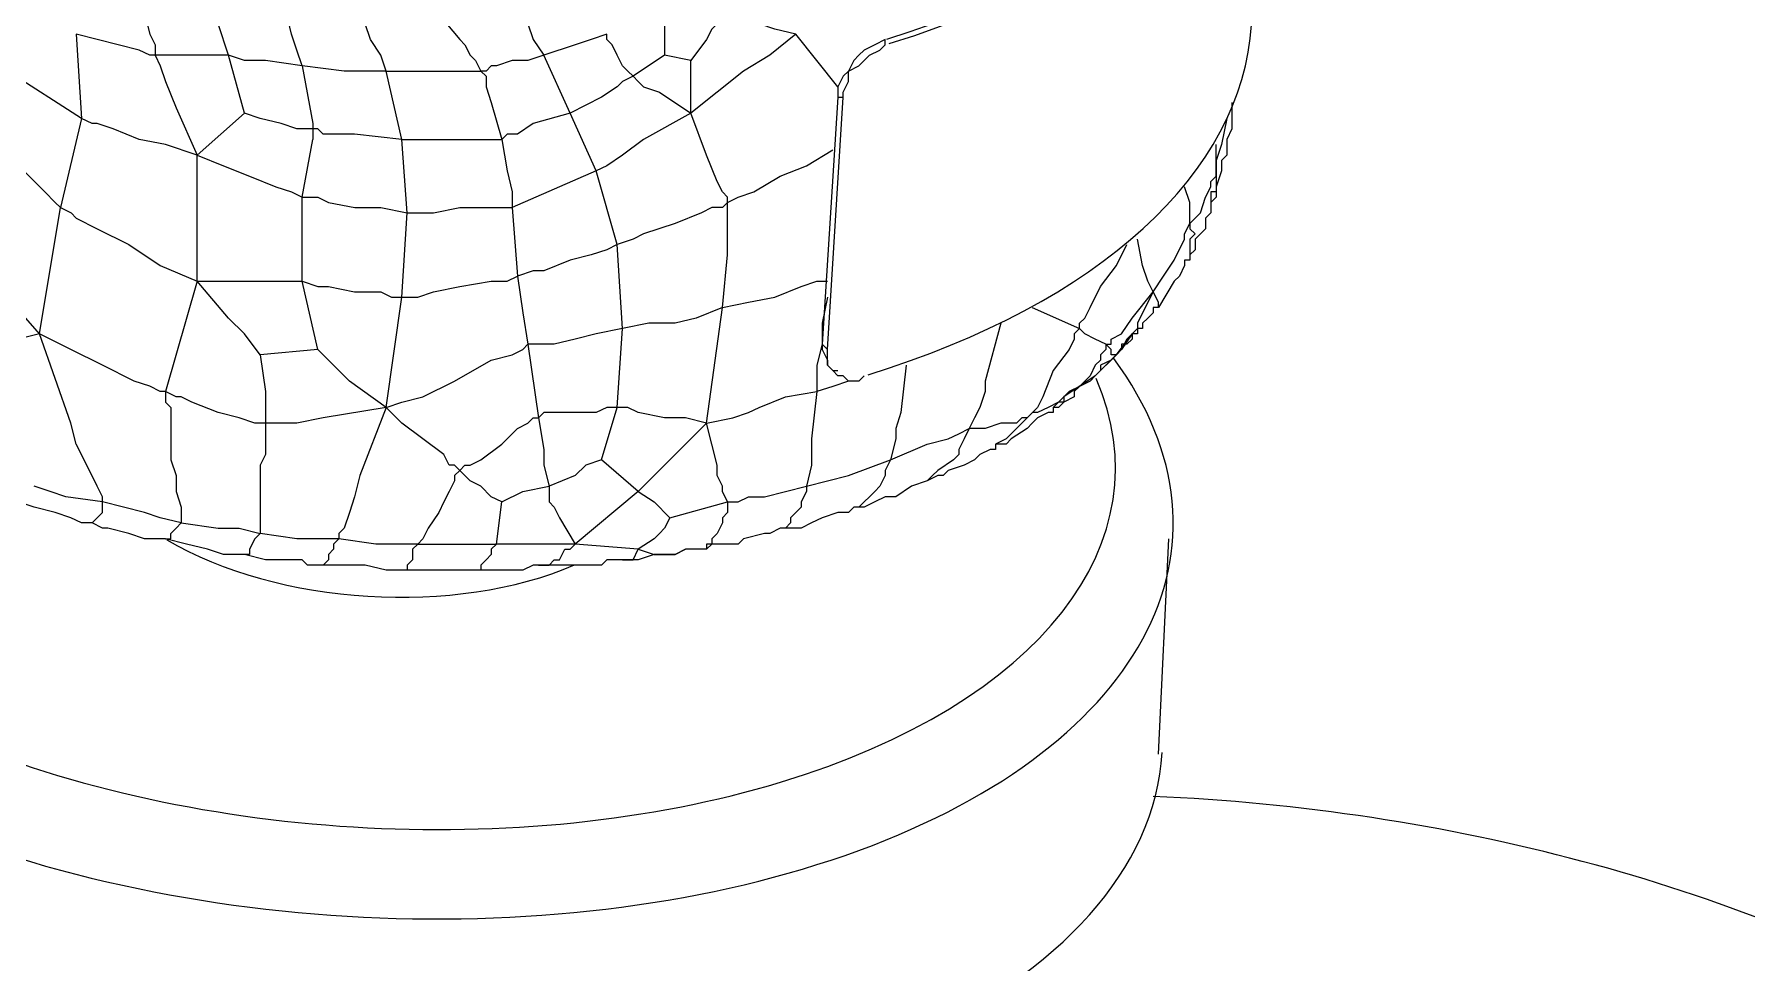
# Model space of a CAD drawing. Header units: inches. Extents: x 109 to 1721, y 29 to 669.
# Drawn here: x 1416.4 to 1423.2, y 348.87 to 352.55 of the extents above; entities that cross this region are included whole.
import ezdxf

# ---------------------------------------------------------------- set-up
doc = ezdxf.new("R2010")
doc.units = ezdxf.units.IN
doc.header["$LTSCALE"] = 0.03937
doc.header["$MEASUREMENT"] = 0
doc.layers.add('PDF3_Geometría', color=7, linetype='Continuous')

# ---------------------------------------------------------------- blocks, each defined once
blk = doc.blocks.new('OH3A1-1$-$ASSY$$CENTER$TUB_-_v2$-$copia1')
at = {"layer": 'PDF3_Geometría', "lineweight": -3}
for points in [[(15.34918, 10.36501), (15.34834, 10.36584), (15.34668, 10.36751), (15.34418, 10.37001), (15.34001, 10.37417), (15.33501, 10.37917), (15.33001, 10.38417), (15.32918, 10.39251), (15.32834, 10.39667), (15.32834, 10.39917), (15.32834, 10.40001), (15.32834, 10.40084), (15.32584, 10.40251), (15.32418, 10.40334), (15.32084, 10.40584), (15.31918, 10.40667), (15.31751, 10.40834), (15.31585, 10.40917), (15.31501, 10.41001), (15.31418, 10.41084), (15.31168, 10.40084)], [(15.45418, 10.40667), (15.45418, 10.40584), (15.45418, 10.40417), (15.45418, 10.40251), (15.45418, 10.40084), (15.45418, 10.40001), (15.45418, 10.39834), (15.45418, 10.39667), (15.45418, 10.39501), (15.45251, 10.39501), (15.45168, 10.39501), (15.44918, 10.39501), (15.44668, 10.39501), (15.44584, 10.39501), (15.44501, 10.39501), (15.44501, 10.39417), (15.44501, 10.39334), (15.44501, 10.39251), (15.44501, 10.38917)], [(15.38751, 10.38751), (15.38168, 10.38834), (15.37834, 10.38834), (15.37584, 10.38917), (15.37418, 10.39417), (15.37334, 10.39751), (15.37334, 10.39917), (15.37251, 10.40001), (15.37251, 10.40084), (15.37001, 10.40084), (15.36668, 10.40167), (15.36168, 10.40334), (15.36168, 10.40251), (15.36168, 10.40167), (15.36168, 10.39917), (15.36251, 10.39751), (15.36251, 10.39584), (15.36334, 10.39251), (15.36418, 10.39084), (15.36418, 10.38917)], [(15.38084, 10.34167), (15.37834, 10.34501), (15.37584, 10.34751), (15.37084, 10.35334), (15.36584, 10.33584), (15.36501, 10.33584), (15.36334, 10.33668), (15.36084, 10.33751), (15.35584, 10.34001), (15.35084, 10.34251), (15.34584, 10.34501), (15.34001, 10.35167)], [(15.38751, 10.38751), (15.38668, 10.39001), (15.38584, 10.39251), (15.38501, 10.39584), (15.38501, 10.39667), (15.38418, 10.39751), (15.38418, 10.39834), (15.39084, 10.39751), (15.39334, 10.39751), (15.39668, 10.39751)], [(15.40084, 10.38667), (15.40001, 10.38917), (15.39835, 10.39167), (15.39751, 10.39417), (15.39668, 10.39584), (15.39668, 10.39667), (15.39668, 10.39751), (15.40834, 10.39667), (15.41251, 10.39167), (15.41334, 10.39084), (15.41418, 10.38917), (15.41501, 10.38834), (15.41584, 10.38667)], [(15.40834, 10.39667), (15.42001, 10.39917), (15.42084, 10.39751), (15.42168, 10.39667), (15.42251, 10.39501), (15.42334, 10.39417), (15.42418, 10.39167), (15.42584, 10.38917)], [(15.46584, 10.39251), (15.46251, 10.39334), (15.46001, 10.39417), (15.45668, 10.39417), (15.45501, 10.39501), (15.45418, 10.39501), (15.45334, 10.39417), (15.45251, 10.39334), (15.45168, 10.39167), (15.44918, 10.38834)], [(15.36418, 10.38917), (15.36334, 10.38917), (15.36168, 10.39001), (15.35834, 10.39084), (15.35501, 10.39167), (15.35168, 10.39251), (15.35251, 10.37917)], [(15.44001, 10.38584), (15.43918, 10.38667), (15.43834, 10.38751), (15.43751, 10.38917), (15.43668, 10.39084), (15.43584, 10.39167), (15.43584, 10.39251), (15.43334, 10.39167), (15.43084, 10.39084), (15.42584, 10.38917)], [(15.47251, 10.38417), (15.46584, 10.39251), (15.46168, 10.38917), (15.45751, 10.38667), (15.44918, 10.38001)], [(15.48001, 10.39167), (15.47834, 10.39084), (15.47668, 10.39001), (15.47584, 10.38917), (15.47501, 10.38834), (15.47418, 10.38667), (15.47334, 10.38584), (15.47251, 10.38417), (15.47251, 10.38251), (15.47001, 10.34334), (15.47001, 10.34251), (15.47084, 10.34084), (15.47084, 10.34001), (15.47168, 10.33917)], [(15.48001, 10.39084), (15.48001, 10.39167)], [(15.38168, 10.33084), (15.38084, 10.33084), (15.38001, 10.33084), (15.37751, 10.33167), (15.37418, 10.33251), (15.37001, 10.33417), (15.36834, 10.33501), (15.36751, 10.33501), (15.36584, 10.33584), (15.36584, 10.33417), (15.36668, 10.33334), (15.36668, 10.33001), (15.36668, 10.32501), (15.36751, 10.32251), (15.36751, 10.32001), (15.36834, 10.31751), (15.36834, 10.31667), (15.36834, 10.31501), (15.36501, 10.31584), (15.36251, 10.31667), (15.35584, 10.31834), (15.35584, 10.31917), (15.35501, 10.32084), (15.35334, 10.32417), (15.35168, 10.32751), (15.35084, 10.33084), (15.34584, 10.34501), (15.33918, 10.34334)], [(15.37834, 10.38001), (15.37584, 10.38917), (15.37001, 10.38917), (15.36751, 10.38917), (15.36584, 10.38917), (15.36418, 10.38917), (15.36501, 10.38751), (15.36584, 10.38501), (15.36751, 10.38084), (15.37084, 10.37334)], [(15.43001, 10.38001), (15.42584, 10.38917), (15.42334, 10.38834), (15.42084, 10.38834), (15.41834, 10.38751), (15.41751, 10.38751), (15.41668, 10.38667), (15.41584, 10.38667)], [(15.47334, 10.38251), (15.47334, 10.38334), (15.47418, 10.38501), (15.47418, 10.38667), (15.47584, 10.38751), (15.47668, 10.38834), (15.47751, 10.38917), (15.47918, 10.39001), (15.48001, 10.39084)], [(15.35251, 10.37917), (15.34084, 10.38667), (15.33001, 10.38417)], [(15.40084, 10.38667), (15.39751, 10.38667), (15.39418, 10.38667), (15.38751, 10.38751), (15.38918, 10.37834), (15.38918, 10.37751)], [(15.40334, 10.37584), (15.40084, 10.38667), (15.40418, 10.38667), (15.40834, 10.38667), (15.41251, 10.38667), (15.41418, 10.38667), (15.41501, 10.38667), (15.41584, 10.38667), (15.41668, 10.38584), (15.41668, 10.38417), (15.41751, 10.38167), (15.41918, 10.37584)], [(15.44001, 10.38584), (15.43834, 10.38501), (15.43751, 10.38417), (15.43501, 10.38251), (15.43001, 10.38001)], [(15.47084, 10.34251), (15.47334, 10.38251)], [(15.47251, 10.38251), (15.47334, 10.38251)], [(15.53501, 10.38167), (15.53501, 10.38084), (15.53501, 10.37917), (15.53501, 10.37751), (15.53418, 10.37584), (15.53418, 10.37501), (15.53418, 10.37334), (15.53334, 10.37251), (15.53334, 10.37167), (15.53334, 10.37084)], [(15.35418, 10.31501), (15.35501, 10.31584), (15.35584, 10.31667), (15.35584, 10.31751), (15.35584, 10.31834), (15.35001, 10.31917), (15.34751, 10.32001), (15.34501, 10.32084)], [(15.37084, 10.37334), (15.36584, 10.37501), (15.36168, 10.37584), (15.35751, 10.37751), (15.35501, 10.37834), (15.35418, 10.37834), (15.35251, 10.37917), (15.34918, 10.36501)], [(15.38918, 10.37751), (15.38751, 10.37751), (15.38668, 10.37751), (15.38418, 10.37834), (15.38084, 10.37917), (15.37834, 10.38001), (15.37084, 10.37334)], [(15.43418, 10.37084), (15.43001, 10.38001), (15.42418, 10.37834), (15.42168, 10.37667), (15.42001, 10.37667), (15.41918, 10.37584)], [(15.45501, 10.36584), (15.45501, 10.36667), (15.45418, 10.36751), (15.45334, 10.36917), (15.45168, 10.37334), (15.44918, 10.38001), (15.44168, 10.37584), (15.43834, 10.37334), (15.43584, 10.37167), (15.43418, 10.37084)], [(15.53418, 10.37917), (15.53334, 10.37501), (15.53251, 10.37251), (15.53251, 10.37167), (15.53251, 10.37084), (15.53251, 10.37001), (15.53251, 10.36834), (15.53251, 10.36751), (15.53168, 10.36751), (15.53168, 10.36584), (15.53168, 10.36501)], [(15.38751, 10.35334), (15.38751, 10.36667), (15.39001, 10.36667), (15.39168, 10.36584), (15.39585, 10.36501), (15.40001, 10.36501), (15.40418, 10.36417), (15.40334, 10.37584), (15.40668, 10.37584), (15.41084, 10.37584), (15.41501, 10.37584), (15.41668, 10.37584), (15.41751, 10.37584), (15.41918, 10.37584), (15.42001, 10.37084), (15.42084, 10.36751), (15.42084, 10.36501)], [(15.38751, 10.36667), (15.38918, 10.37584)], [(15.40334, 10.37584), (15.39584, 10.37667), (15.39251, 10.37667), (15.39084, 10.37667), (15.39001, 10.37751), (15.38918, 10.37751), (15.38918, 10.37584)], [(15.37084, 10.35334), (15.37084, 10.37334), (15.37501, 10.37167), (15.37918, 10.37001), (15.38334, 10.36834), (15.38584, 10.36751), (15.38751, 10.36667)], [(15.45501, 10.36584), (15.45668, 10.36667), (15.45918, 10.36751), (15.46334, 10.37001), (15.46751, 10.37167), (15.47168, 10.37417)], [(15.53251, 10.37084), (15.53251, 10.37501)], [(15.43751, 10.35917), (15.43418, 10.37084), (15.42084, 10.36501)], [(15.52834, 10.36251), (15.52918, 10.36334), (15.53001, 10.36417), (15.53084, 10.36667), (15.53168, 10.36834), (15.53168, 10.36917), (15.53251, 10.37001), (15.53251, 10.37084)], [(15.53334, 10.37084), (15.53251, 10.36834)], [(15.52251, 10.35167), (15.52418, 10.35417), (15.52584, 10.35667), (15.52751, 10.36001), (15.52751, 10.36084), (15.52834, 10.36251), (15.52834, 10.36417), (15.52834, 10.36584), (15.52751, 10.36834)], [(15.53251, 10.36834), (15.53251, 10.36667), (15.53168, 10.36584), (15.53168, 10.36501)], [(15.34585, 10.34501), (15.34918, 10.36501), (15.35085, 10.36417), (15.35168, 10.36334), (15.35501, 10.36167), (15.36001, 10.35917), (15.36501, 10.35584), (15.37084, 10.35334), (15.37501, 10.35334), (15.37918, 10.35334), (15.38334, 10.35334), (15.38584, 10.35334), (15.38751, 10.35334)], [(15.39001, 10.34251), (15.38751, 10.35334), (15.39001, 10.35251), (15.39168, 10.35251), (15.39584, 10.35167), (15.40001, 10.35167), (15.40168, 10.35084), (15.40334, 10.35084), (15.40418, 10.36417), (15.40584, 10.36417), (15.40834, 10.36417), (15.41251, 10.36501), (15.41668, 10.36501), (15.41918, 10.36501), (15.42001, 10.36501), (15.42084, 10.36501), (15.42168, 10.35417)], [(15.45418, 10.34917), (15.45501, 10.35751), (15.45501, 10.36167), (15.45501, 10.36417), (15.45501, 10.36501), (15.45501, 10.36584), (15.45418, 10.36501), (15.45251, 10.36501), (15.45084, 10.36417), (15.44668, 10.36251), (15.44168, 10.36084), (15.44001, 10.36001), (15.43751, 10.35917)], [(15.53168, 10.36501), (15.53168, 10.36417), (15.53084, 10.36334), (15.53084, 10.36167), (15.53001, 10.36084), (15.52918, 10.36001), (15.52918, 10.35917), (15.52918, 10.35834), (15.52834, 10.35751)], [(15.52834, 10.36251), (15.52834, 10.36167), (15.52918, 10.36084), (15.52834, 10.36001), (15.52834, 10.35917), (15.52834, 10.35834), (15.52834, 10.35751)], [(15.43834, 10.34584), (15.43751, 10.35917), (15.43584, 10.35834), (15.43334, 10.35751), (15.43001, 10.35667), (15.42584, 10.35501), (15.42418, 10.35501), (15.42168, 10.35417)], [(15.51084, 10.34584), (15.51084, 10.34667), (15.51168, 10.34751), (15.51251, 10.34917), (15.51418, 10.35251), (15.51668, 10.35584), (15.51834, 10.35917)], [(15.52251, 10.35167), (15.52168, 10.35334), (15.52084, 10.35584), (15.52001, 10.36001)], [(15.52834, 10.35751), (15.52834, 10.35667), (15.52751, 10.35667), (15.52751, 10.35584), (15.52668, 10.35417), (15.52584, 10.35334), (15.52334, 10.34917)], [(15.40084, 10.33334), (15.40334, 10.35084), (15.40584, 10.35084), (15.40834, 10.35167), (15.41251, 10.35251), (15.41751, 10.35334), (15.42001, 10.35334), (15.42168, 10.35417), (15.42251, 10.34834), (15.42334, 10.34334)], [(15.45418, 10.34917), (15.45834, 10.35001), (15.46251, 10.35084), (15.46668, 10.35251), (15.46918, 10.35334), (15.47001, 10.35334), (15.47084, 10.35334)], [(15.47084, 10.35084), (15.47001, 10.34667), (15.47001, 10.34334), (15.46918, 10.34001), (15.46918, 10.33584)], [(15.51501, 10.34334), (15.51584, 10.34334), (15.51584, 10.34417), (15.51751, 10.34501), (15.51918, 10.34751), (15.52251, 10.35167)], [(15.52334, 10.34917), (15.52334, 10.35001), (15.52251, 10.35167), (15.52084, 10.34834), (15.52001, 10.34667), (15.52001, 10.34584), (15.51918, 10.34501)], [(15.45168, 10.33084), (15.45418, 10.34917), (15.45001, 10.34751), (15.44668, 10.34667), (15.44251, 10.34667), (15.43834, 10.34584)], [(15.50334, 10.34917), (15.51084, 10.34584)], [(15.52334, 10.34917), (15.52251, 10.34917), (15.52251, 10.34834), (15.52168, 10.34751), (15.52084, 10.34667), (15.52084, 10.34584), (15.52001, 10.34584), (15.52001, 10.34501), (15.51918, 10.34501)], [(15.43751, 10.33334), (15.43834, 10.34584), (15.43418, 10.34501), (15.43084, 10.34417), (15.42751, 10.34334), (15.42501, 10.34334), (15.42418, 10.34334), (15.42334, 10.34334)], [(15.51501, 10.34334), (15.51334, 10.34417), (15.51168, 10.34501), (15.51084, 10.34584), (15.51001, 10.34501), (15.51001, 10.34417), (15.50918, 10.34251), (15.50668, 10.33917), (15.50501, 10.33501), (15.50418, 10.33334), (15.50251, 10.33167), (15.50168, 10.33167), (15.50084, 10.33084), (15.50001, 10.33084), (15.49834, 10.33084), (15.49584, 10.33001), (15.49501, 10.33001), (15.49334, 10.33001), (15.49251, 10.32834), (15.49168, 10.32667), (15.49168, 10.32584), (15.49084, 10.32501), (15.48834, 10.32334), (15.48751, 10.32251), (15.48668, 10.32167)], [(15.49834, 10.34667), (15.49584, 10.33751), (15.49584, 10.33584), (15.49501, 10.33334), (15.49418, 10.33167), (15.49334, 10.33001)], [(15.40084, 10.33334), (15.40334, 10.33417), (15.40668, 10.33501), (15.41168, 10.33751), (15.41751, 10.34084), (15.42084, 10.34167), (15.42251, 10.34251), (15.42334, 10.34334), (15.42501, 10.33167)], [(15.47084, 10.34251), (15.47001, 10.34334)], [(15.51668, 10.34167), (15.51584, 10.34167), (15.51584, 10.34251), (15.51501, 10.34334), (15.51501, 10.34251), (15.51418, 10.34167), (15.51418, 10.34084), (15.51334, 10.34001), (15.51251, 10.33834), (15.51084, 10.33667), (15.50918, 10.33584), (15.50834, 10.33501), (15.50834, 10.33417), (15.50751, 10.33417), (15.50584, 10.33334), (15.50418, 10.33251), (15.50335, 10.33251), (15.50251, 10.33167), (15.50168, 10.33084), (15.50001, 10.32917), (15.49918, 10.32834), (15.49751, 10.32751)], [(15.51668, 10.34167), (15.51918, 10.34501), (15.51834, 10.34417), (15.51751, 10.34251)], [(15.51918, 10.34501), (15.51751, 10.34251)], [(15.51918, 10.34501), (15.51918, 10.34417), (15.51834, 10.34334), (15.51751, 10.34334), (15.51751, 10.34251)], [(15.40084, 10.33334), (15.39501, 10.33751), (15.39251, 10.34001), (15.39001, 10.34251), (15.38084, 10.34167), (15.38168, 10.33584), (15.38168, 10.33334), (15.38168, 10.33167), (15.38168, 10.33084)], [(15.47668, 10.33834), (15.47584, 10.33751), (15.47418, 10.33751), (15.47334, 10.33834), (15.47251, 10.33834), (15.47168, 10.33917), (15.47084, 10.34001), (15.47084, 10.34167), (15.47084, 10.34251)], [(15.48334, 10.34001), (15.48251, 10.33251), (15.48168, 10.33001), (15.48168, 10.32834), (15.48084, 10.32501), (15.48668, 10.32751), (15.49001, 10.32834), (15.49168, 10.32917), (15.49334, 10.33001)], [(15.51751, 10.34251), (15.51668, 10.34167), (15.51584, 10.34084), (15.51418, 10.34001), (15.51418, 10.33917), (15.51334, 10.33834), (15.51251, 10.33751)], [(15.51668, 10.34167), (15.51334, 10.33834)], [(15.51501, 10.34001), (15.51418, 10.33917), (15.51334, 10.33834)], [(15.51501, 10.34001), (15.51751, 10.34251)], [(15.51751, 10.34251), (15.51751, 10.34251)], [(15.47418, 10.33751), (15.47168, 10.33667), (15.46918, 10.33584)], [(15.47168, 10.33917), (15.47251, 10.33917)], [(15.51334, 10.33834), (15.50834, 10.33501), (15.50751, 10.33417), (15.50668, 10.33334)], [(15.51251, 10.33751), (15.51084, 10.33667), (15.51001, 10.33584), (15.51001, 10.33501), (15.50834, 10.33417), (15.50751, 10.33334), (15.50668, 10.33334)], [(15.51334, 10.33834), (15.51251, 10.33751)], [(15.51334, 10.33834), (15.51334, 10.33834)], [(15.45168, 10.33084), (15.45584, 10.33167), (15.45834, 10.33251), (15.46001, 10.33334), (15.46418, 10.33501), (15.46918, 10.33584), (15.46834, 10.32834), (15.46834, 10.32667), (15.46834, 10.32417), (15.46751, 10.32084)], [(15.41251, 10.32334), (15.41168, 10.32417), (15.41084, 10.32417), (15.41001, 10.32584), (15.40668, 10.32834), (15.40334, 10.33084), (15.40084, 10.33334), (15.39668, 10.32251), (15.39584, 10.31917), (15.39501, 10.31667), (15.39418, 10.31417), (15.39334, 10.31334), (15.39334, 10.31251), (15.39001, 10.31251), (15.38668, 10.31251), (15.38084, 10.31334), (15.38001, 10.31251), (15.37918, 10.31084), (15.37918, 10.31001), (15.37834, 10.31001)], [(15.40084, 10.33334), (15.39084, 10.33167), (15.38668, 10.33084), (15.38418, 10.33084), (15.38334, 10.33084), (15.38168, 10.33084), (15.38168, 10.32917), (15.38168, 10.32834), (15.38168, 10.32584), (15.38084, 10.32417), (15.38084, 10.32167), (15.38084, 10.31917), (15.38084, 10.31751), (15.38084, 10.31501), (15.38084, 10.31417), (15.38084, 10.31334)], [(15.43501, 10.32501), (15.43751, 10.33334), (15.43584, 10.33334), (15.43418, 10.33251), (15.43168, 10.33251), (15.42834, 10.33251), (15.42668, 10.33251), (15.42584, 10.33251), (15.42501, 10.33167)], [(15.45168, 10.33084), (15.44834, 10.33167), (15.44501, 10.33167), (15.44084, 10.33251), (15.43918, 10.33334), (15.43751, 10.33334)], [(15.50668, 10.33334), (15.50668, 10.33251), (15.50584, 10.33251), (15.50418, 10.33167), (15.50334, 10.33084), (15.50251, 10.33001), (15.50001, 10.32834), (15.49918, 10.32751), (15.49834, 10.32751), (15.49751, 10.32751)], [(15.41251, 10.32334), (15.41334, 10.32417), (15.41418, 10.32417), (15.41584, 10.32501), (15.41918, 10.32751), (15.42168, 10.33001), (15.42334, 10.33084), (15.42418, 10.33167), (15.42501, 10.33167), (15.42584, 10.32667), (15.42584, 10.32417), (15.42668, 10.32084)], [(15.45501, 10.31834), (15.45418, 10.32001), (15.45418, 10.32084), (15.45334, 10.32251), (15.45334, 10.32417), (15.45168, 10.33084), (15.44668, 10.32584), (15.44334, 10.32251), (15.44084, 10.32001)], [(15.49751, 10.32751), (15.49751, 10.32667), (15.49668, 10.32667), (15.49501, 10.32584), (15.49418, 10.32501), (15.49251, 10.32417), (15.49001, 10.32334), (15.48918, 10.32251), (15.48834, 10.32251), (15.48668, 10.32167), (15.48418, 10.32084), (15.48168, 10.31917), (15.48001, 10.31917), (15.47834, 10.31834), (15.47668, 10.31751), (15.47584, 10.31751), (15.47501, 10.31751)], [(15.44084, 10.32001), (15.43501, 10.32501), (15.43251, 10.32417), (15.43084, 10.32251), (15.42668, 10.32084)], [(15.46751, 10.32084), (15.47084, 10.32167), (15.47418, 10.32251), (15.48084, 10.32501), (15.48001, 10.32334), (15.48001, 10.32251), (15.47918, 10.32084), (15.47834, 10.32001), (15.47751, 10.31917), (15.47668, 10.31834), (15.47584, 10.31751), (15.47501, 10.31751)], [(15.41918, 10.31834), (15.41751, 10.31917), (15.41584, 10.32084), (15.41418, 10.32167), (15.41334, 10.32251), (15.41251, 10.32334), (15.41168, 10.32251), (15.41168, 10.32167), (15.41084, 10.32001), (15.41001, 10.31834), (15.40918, 10.31667), (15.40751, 10.31417), (15.40668, 10.31251), (15.40584, 10.31167), (15.40251, 10.31167), (15.39918, 10.31167), (15.39334, 10.31251), (15.39251, 10.31167), (15.39251, 10.31084), (15.39168, 10.31001), (15.39168, 10.30917), (15.39084, 10.30834)], [(15.35418, 10.31501), (15.35251, 10.31501), (15.35084, 10.31584), (15.34834, 10.31667), (15.34501, 10.31751), (15.34251, 10.31834)], [(15.41835, 10.31167), (15.41918, 10.31834), (15.42251, 10.32001), (15.42668, 10.32084), (15.42668, 10.32001), (15.42668, 10.31834), (15.42751, 10.31751), (15.42834, 10.31584), (15.43084, 10.31167)], [(15.44084, 10.32001), (15.43084, 10.31167)], [(15.44084, 10.32001), (15.44334, 10.31834), (15.44584, 10.31584), (15.44501, 10.31417), (15.44418, 10.31334), (15.44334, 10.31251), (15.44084, 10.31084)], [(15.44584, 10.31584), (15.45501, 10.31834), (15.45501, 10.31667), (15.45418, 10.31584), (15.45418, 10.31501), (15.45334, 10.31334), (15.45251, 10.31251), (15.45251, 10.31167), (15.45168, 10.31167), (15.45168, 10.31084)], [(15.45501, 10.31834), (15.45668, 10.31834), (15.45834, 10.31917), (15.46084, 10.31917), (15.46751, 10.32084), (15.46751, 10.32001), (15.46668, 10.31834), (15.46668, 10.31751), (15.46584, 10.31667), (15.46501, 10.31584), (15.46501, 10.31501), (15.46418, 10.31417), (15.46334, 10.31417)], [(15.47501, 10.31751), (15.47418, 10.31667), (15.47251, 10.31667), (15.47001, 10.31584), (15.46834, 10.31501), (15.46668, 10.31417), (15.46501, 10.31417), (15.46418, 10.31417), (15.46334, 10.31417)], [(15.36584, 10.31251), (15.36418, 10.31251), (15.36334, 10.31251), (15.36251, 10.31251), (15.36001, 10.31334), (15.35668, 10.31417), (15.35584, 10.31417), (15.35418, 10.31501)], [(15.36584, 10.31251), (15.36668, 10.31251), (15.36668, 10.31334), (15.36751, 10.31417), (15.36834, 10.31501), (15.37418, 10.31417), (15.37751, 10.31417), (15.38084, 10.31334)], [(15.46334, 10.31417), (15.46168, 10.31334), (15.46084, 10.31334), (15.45751, 10.31251), (15.45668, 10.31167), (15.45501, 10.31167), (15.45334, 10.31167), (15.45251, 10.31167), (15.45168, 10.31084)], [(15.39084, 10.30834), (15.38918, 10.30834), (15.38834, 10.30834), (15.38751, 10.30917), (15.38501, 10.30917), (15.38168, 10.30917), (15.37834, 10.31001), (15.37751, 10.31001), (15.37668, 10.31001), (15.37584, 10.31001), (15.37501, 10.31001), (15.37251, 10.31084), (15.36918, 10.31167), (15.36584, 10.31251)], [(15.40584, 10.31167), (15.40501, 10.31084), (15.40501, 10.31001), (15.40501, 10.30917), (15.40418, 10.30834), (15.40418, 10.30751)], [(15.40584, 10.31167), (15.41168, 10.31167), (15.41501, 10.31167), (15.41834, 10.31167)], [(15.42501, 10.30834), (15.42584, 10.30834), (15.42668, 10.30834), (15.42751, 10.30917), (15.42834, 10.30917), (15.42918, 10.31084), (15.43001, 10.31084), (15.43084, 10.31167), (15.41834, 10.31167), (15.41751, 10.31084), (15.41751, 10.31001), (15.41668, 10.30917), (15.41584, 10.30834), (15.41584, 10.30751), (15.41501, 10.30751)], [(15.44834, 10.31084), (15.44668, 10.31001), (15.44584, 10.31001), (15.44501, 10.31001), (15.44334, 10.31001), (15.44084, 10.30917), (15.44001, 10.30917), (15.43834, 10.30917), (15.43668, 10.30917), (15.43584, 10.30917), (15.43501, 10.30834), (15.43418, 10.30834), (15.43168, 10.30834), (15.43084, 10.30834), (15.42834, 10.30834), (15.42501, 10.30834)], [(15.43834, 10.30917), (15.43918, 10.30917), (15.44001, 10.30917), (15.44084, 10.31084), (15.43084, 10.31167)], [(15.44084, 10.31084), (15.44334, 10.31001), (15.44501, 10.31001), (15.44668, 10.31001), (15.44834, 10.31084)], [(15.45168, 10.31084), (15.45001, 10.31084), (15.44834, 10.31084)], [(15.52334, 10.27834), (15.52501, 10.31251)], [(15.40418, 10.30751), (15.40251, 10.30751), (15.40084, 10.30751), (15.39751, 10.30834), (15.39584, 10.30834), (15.39418, 10.30834), (15.39251, 10.30834), (15.39084, 10.30834)], [(15.42501, 10.30834), (15.42418, 10.30834), (15.42251, 10.30751), (15.42001, 10.30751), (15.41918, 10.30751), (15.41751, 10.30751), (15.41501, 10.30751), (15.41418, 10.30751), (15.41334, 10.30751), (15.41251, 10.30751), (15.41084, 10.30751), (15.40918, 10.30751), (15.40834, 10.30751), (15.40668, 10.30751), (15.40501, 10.30751), (15.40418, 10.30751)]]:
    blk.add_lwpolyline(points, dxfattribs=at)
blk.add_lwpolyline([(15.44501, 10.38917), (15.44001, 10.38584), (15.44084, 10.38501), (15.44168, 10.38417), (15.44418, 10.38334), (15.44918, 10.38001), (15.44918, 10.38834)], close=True, dxfattribs=at)
for points in [[(15.48061, 10.39102), (15.52477, 10.40462), (15.54798, 10.43157), (15.53993, 10.45991)], [(15.48024, 10.39175), (15.52063, 10.40413), (15.54362, 10.4278), (15.54037, 10.45367)], [(15.47728, 10.33852), (15.51399, 10.34983), (15.53669, 10.37054), (15.5381, 10.39402)], [(15.47364, 10.2623), (15.52071, 10.27871), (15.5383, 10.3112), (15.51628, 10.34107)], [(15.46342, 10.27391), (15.50461, 10.2864), (15.52462, 10.31198), (15.51349, 10.33792)], [(15.36607, 10.31234), (15.38359, 10.30195), (15.41199, 10.3002), (15.43072, 10.30836)], [(15.27024, 10.29388), (15.26799, 10.25644), (15.32296, 10.22268), (15.39302, 10.21846)], [(15.32935, 10.2821), (15.36865, 10.2647), (15.42223, 10.26143), (15.46342, 10.27391)], [(15.39302, 10.21846), (15.46308, 10.21425), (15.5217, 10.24119), (15.52395, 10.27863)], [(15.31739, 10.27173), (15.36213, 10.24978), (15.42658, 10.2459), (15.47364, 10.2623)], [(15.64876, 10.23805), (15.61545, 10.25734), (15.56905, 10.26968), (15.5225, 10.27164)]]:
    blk.add_open_spline(points, degree=3, dxfattribs=at)

msp = doc.modelspace()

# ---------------------------------------------------------------- block references
at = {"xscale": 25, "yscale": 25, "zscale": 25}
msp.add_blockref('OH3A1-1$-$ASSY$$CENTER$TUB_-_v2$-$copia1', (1032.7797, 92.7401), dxfattribs=at)

doc.saveas('drawing.dxf')
